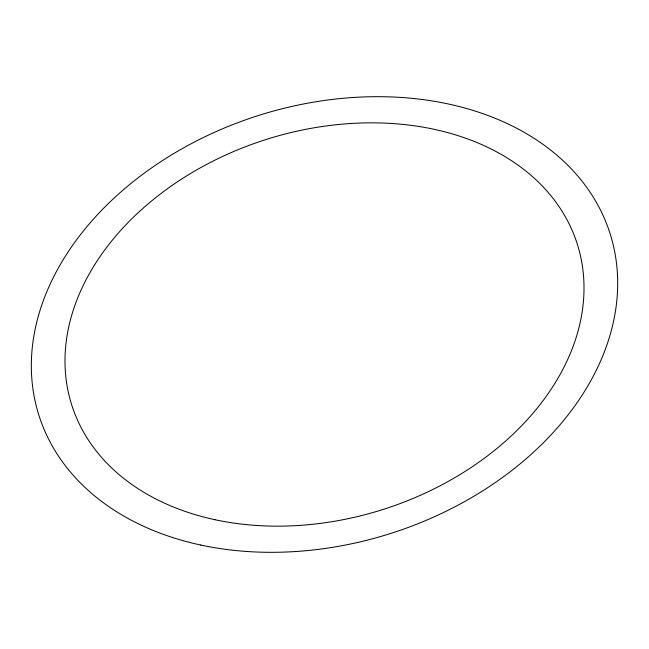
<?xml version="1.0" encoding="UTF-8"?>
<svg xmlns="http://www.w3.org/2000/svg" width="649" height="649" viewBox="0 0 649 649"><rect width="100%" height="100%" fill="white"/><g stroke="black" fill="none" stroke-linecap="round" stroke-linejoin="round"><path stroke-width="0.97" d="M200.768 545.038A299.692 219.184 -17.7 0 0 616.55 263.713A299.692 219.184 -17.7 0 0 156.182 164.749A299.692 219.184 -17.7 0 0 200.768 545.038M214.981 519.711A265.271 194.01 -17.7 0 0 583.005 270.698A265.271 194.01 -17.7 0 0 175.514 183.091A265.271 194.01 -17.7 0 0 214.981 519.711"/></g></svg>
